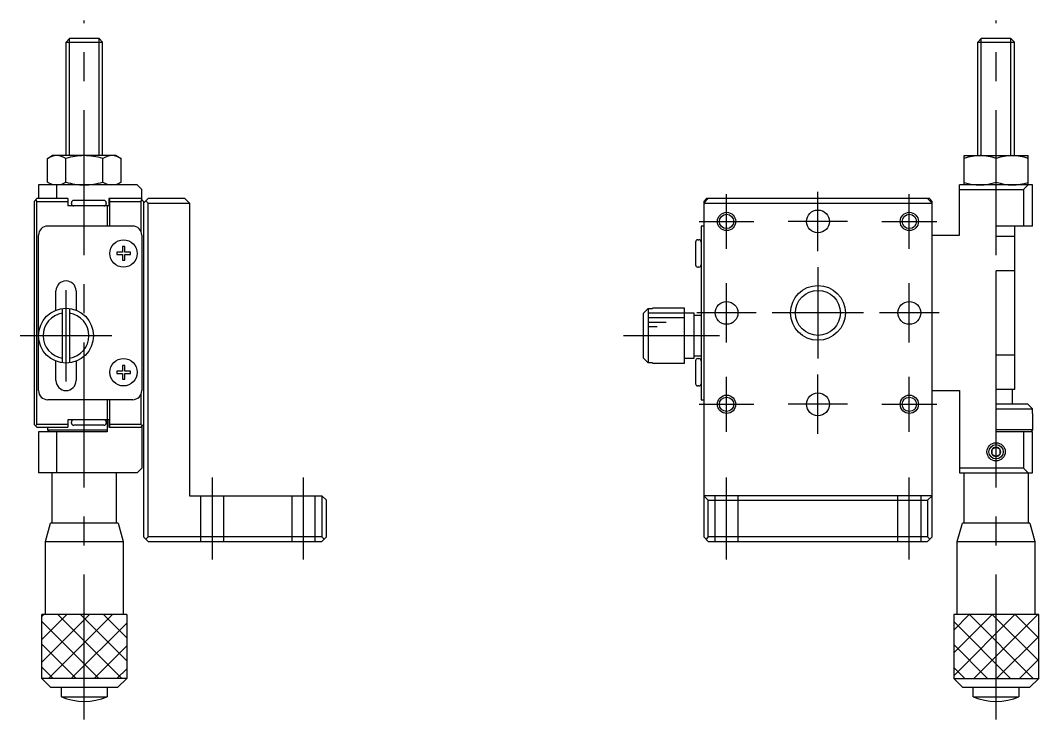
# Model space of a CAD drawing. Extents: x 0 to 268, y -8 to 202.
# Drawn here: x 156.3 to 267.7, y 66.8 to 143.2 of the extents above; entities that cross this region are included whole.
import ezdxf

# ---------------------------------------------------------------- set-up
doc = ezdxf.new("R2010")
doc.units = 0
doc.header["$LTSCALE"] = 0.5
doc.linetypes.add('CENTER', pattern=[50.8, 31.75, -6.35, 6.35, -6.35])
doc.linetypes.add('DASHED', pattern=[19.05, 12.7, -6.35])
for name, color, linetype in [('MSM_CENTER', 1, 'CENTER'), ('MSM_CONTINUOUS', 7, 'CONTINUOUS'), ('MSM_DASHED', 4, 'DASHED'), ('MSM_NARROW', 5, 'CONTINUOUS')]:
    doc.layers.add(name, color=color, linetype=linetype)

msp = doc.modelspace()

# ---------------------------------------------------------------- linework, layer by layer
at = {"layer": 'MSM_CENTER'}
for p, q in [((163.27, 66.75), (163.27, 143.25)), ((263.07, 66.75), (263.07, 143.25)), ((233.57, 118.25), (233.57, 124.25)), ((243.57, 118), (243.57, 124.5)), ((253.57, 118.25), (253.57, 124.25)), ((230.57, 121.25), (236.57, 121.25)), ((246.82, 121.25), (240.32, 121.25)), ((250.57, 121.25), (256.57, 121.25)), ((243.57, 116.25), (243.57, 106.25)), ((161.27, 103.75), (161.27, 113.75)), ((233.57, 108), (233.57, 114.5)), ((253.57, 108), (253.57, 114.5)), ((236.82, 111.25), (230.32, 111.25)), ((248.57, 111.25), (238.57, 111.25)), ((256.82, 111.25), (250.32, 111.25)), ((166.27, 108.75), (156.27, 108.75)), ((232.78, 108.75), (222.28, 108.75)), ((233.57, 98.25), (233.57, 104.25)), ((243.57, 98), (243.57, 104.5)), ((253.57, 98.25), (253.57, 104.25)), ((230.57, 101.25), (236.57, 101.25)), ((246.82, 101.25), (240.32, 101.25)), ((250.57, 101.25), (256.57, 101.25)), ((177.27, 93.25), (177.27, 84.25)), ((187.27, 84.25), (187.27, 93.25)), ((233.57, 84.25), (233.57, 93.25)), ((253.57, 84.25), (253.57, 93.25))]:
    msp.add_line(p, q, dxfattribs=at)
at = {"layer": 'MSM_CONTINUOUS'}
for p, q in [((161.65, 141.25), (161.27, 140.87)), ((161.27, 140.87), (165.27, 140.87)), ((161.27, 128.45), (161.27, 140.87)), ((164.9, 141.25), (161.65, 141.25)), ((165.27, 140.87), (164.9, 141.25)), ((165.27, 128.45), (165.27, 140.87)), ((261.45, 141.25), (261.07, 140.87)), ((261.07, 140.87), (265.07, 140.87)), ((261.07, 128.45), (261.07, 140.87)), ((264.7, 141.25), (261.45, 141.25)), ((265.07, 140.87), (264.7, 141.25)), ((265.07, 128.45), (265.07, 140.87)), ((159.23, 128.14), (159.77, 128.45)), ((166.77, 128.45), (159.77, 128.45)), ((166.77, 128.45), (167.32, 128.14)), ((259.57, 125.25), (259.57, 128.45)), ((259.57, 128.45), (266.57, 128.45)), ((266.57, 125.25), (266.57, 128.45)), ((159.23, 125.56), (159.23, 128.14)), ((161.25, 125.56), (161.25, 128.14)), ((165.3, 125.56), (165.3, 128.14)), ((167.32, 125.56), (167.32, 128.14)), ((263.07, 125.56), (263.07, 128.14)), ((169.07, 125.25), (158.27, 125.25)), ((158.27, 125.25), (158.27, 123.75)), ((159.77, 125.25), (159.23, 125.56)), ((160.32, 125.25), (160.24, 125.25)), ((160.27, 123.75), (160.27, 125.25)), ((167.32, 125.56), (166.77, 125.25)), ((169.07, 125.25), (169.57, 124.75)), ((259.07, 119.75), (259.07, 125.25)), ((267.07, 125.25), (259.07, 125.25)), ((266.07, 124.75), (266.57, 125.25)), ((267.07, 120.75), (267.07, 125.25)), ((157.77, 123.45), (158.07, 123.75)), ((161.47, 123.75), (158.07, 123.75)), ((161.47, 123.75), (161.47, 122.95)), ((169.47, 123.75), (165.97, 123.75)), ((165.97, 123.75), (165.97, 122.95)), ((166.07, 120.75), (166.07, 123.75)), ((169.77, 123.45), (169.47, 123.75)), ((169.57, 123.65), (169.57, 124.75)), ((169.77, 123.25), (170.27, 123.75)), ((174.27, 123.75), (170.27, 123.75)), ((174.27, 123.75), (174.77, 123.25)), ((231.57, 123.75), (231.07, 123.25)), ((231.07, 123.45), (231.38, 123.75)), ((255.78, 123.75), (231.38, 123.75)), ((256.07, 123.25), (255.57, 123.75)), ((255.78, 123.75), (256.07, 123.45)), ((259.07, 124.75), (266.07, 124.75)), ((266.07, 124.75), (266.07, 120.75)), ((157.77, 123.45), (157.77, 99.05)), ((157.92, 123.6), (158.07, 123.45)), ((158.07, 99.05), (158.07, 123.45)), ((158.07, 123.45), (161.47, 123.45)), ((165.97, 122.95), (161.47, 122.95)), ((161.87, 123.2), (161.87, 123.3)), ((165.42, 123.55), (162.12, 123.55)), ((165.67, 123.3), (165.67, 123.2)), ((165.77, 122.95), (165.77, 120.75)), ((166.07, 123.45), (169.47, 123.45)), ((169.47, 123.45), (169.62, 123.6)), ((169.47, 123.45), (169.47, 120.19)), ((169.77, 123.45), (169.77, 86.75)), ((170.27, 123.25), (170.02, 123.5)), ((170.27, 86.75), (170.27, 123.25)), ((170.27, 123.25), (174.77, 123.25)), ((174.77, 123.25), (174.77, 91.25)), ((231.07, 123.45), (231.07, 86.75)), ((231.07, 123.25), (256.07, 123.25)), ((231.32, 123.5), (231.22, 123.6)), ((255.93, 123.6), (255.82, 123.5)), ((256.07, 86.75), (256.07, 123.45)), ((168.57, 120.75), (159.27, 120.75)), ((230.78, 120.75), (230.78, 101.75)), ((231.07, 120.75), (230.78, 120.75)), ((263.07, 119.65), (263.07, 120.75)), ((267.07, 120.75), (263.07, 120.75)), ((265.07, 120.75), (265.07, 102.85)), ((158.27, 102.75), (158.27, 119.75)), ((169.57, 119.75), (169.57, 102.75)), ((256.07, 119.75), (259.07, 119.75)), ((263.07, 119.65), (265.07, 119.65)), ((167.45, 118.5), (167.45, 117.88)), ((167.7, 118.5), (167.45, 118.5)), ((167.7, 117.88), (167.7, 118.5)), ((230.18, 119), (230.18, 116.5)), ((230.43, 119.25), (230.53, 119.25)), ((166.82, 117.88), (166.82, 117.62)), ((167.45, 117.88), (166.82, 117.88)), ((166.82, 117.62), (167.45, 117.62)), ((167.45, 117.62), (167.45, 117)), ((168.32, 117.88), (167.7, 117.88)), ((167.7, 117), (167.7, 117.62)), ((167.7, 117.62), (168.32, 117.62)), ((168.32, 117.62), (168.32, 117.88)), ((167.45, 117), (167.7, 117)), ((230.53, 116.25), (230.43, 116.25)), ((263.07, 98.25), (263.07, 115.85)), ((265.07, 115.85), (263.07, 115.85)), ((160.17, 111.54), (160.17, 113.65)), ((162.37, 113.65), (162.37, 111.54)), ((160.87, 105.78), (160.87, 111.72)), ((161.67, 111.72), (161.67, 105.78)), ((224.47, 111.22), (224.97, 111.72)), ((224.97, 111.72), (224.97, 105.78)), ((224.97, 111.72), (225.47, 111.72)), ((225.47, 111.72), (225.47, 111.75)), ((228.97, 111.75), (225.47, 111.75)), ((228.97, 105.75), (228.97, 111.75)), ((224.47, 106.28), (224.47, 111.22)), ((228.97, 111.25), (229.97, 111.25)), ((229.97, 111.25), (229.97, 106.25)), ((229.97, 111), (230.78, 111)), ((160.17, 103.85), (160.17, 105.96)), ((162.37, 105.96), (162.37, 103.85)), ((224.97, 105.78), (224.47, 106.28)), ((229.97, 106.25), (228.97, 106.25)), ((230.78, 106.5), (229.97, 106.5)), ((230.18, 106), (230.18, 103.5)), ((230.43, 106.25), (230.53, 106.25)), ((263.07, 106.65), (265.07, 106.65)), ((167.45, 104.88), (166.82, 104.88)), ((166.82, 104.88), (166.82, 104.62)), ((167.7, 105.5), (167.45, 105.5)), ((167.45, 105.5), (167.45, 104.88)), ((167.7, 104.88), (167.7, 105.5)), ((168.32, 104.88), (167.7, 104.88)), ((168.32, 104.62), (168.32, 104.88)), ((225.47, 105.78), (224.97, 105.78)), ((225.47, 105.75), (225.47, 105.78)), ((225.47, 105.75), (228.97, 105.75)), ((166.82, 104.62), (167.45, 104.62)), ((167.45, 104.62), (167.45, 104)), ((167.45, 104), (167.7, 104)), ((167.7, 104.62), (168.32, 104.62)), ((167.7, 104), (167.7, 104.62)), ((230.53, 103.25), (230.43, 103.25)), ((256.07, 102.75), (259.07, 102.75)), ((259.07, 102.75), (259.07, 93.75)), ((265.07, 102.85), (263.07, 102.85)), ((264.82, 102.85), (264.82, 101.25)), ((168.57, 101.75), (159.27, 101.75)), ((165.77, 101.75), (165.77, 98.25)), ((166.07, 98.75), (166.07, 101.75)), ((169.47, 102.31), (169.47, 99.05)), ((230.78, 101.75), (231.07, 101.75)), ((266.54, 101.25), (263.07, 101.25)), ((263.07, 100.75), (267.04, 100.75)), ((267.04, 100.75), (266.54, 101.25)), ((267.04, 100.25), (267.04, 100.75)), ((165.97, 99.55), (161.47, 99.55)), ((161.47, 99.55), (161.47, 98.75)), ((161.87, 99.2), (161.87, 99.3)), ((165.67, 99.3), (165.67, 99.2)), ((165.97, 99.55), (165.97, 98.75)), ((267.07, 100.25), (267.04, 100.25)), ((267.07, 100.25), (267.07, 98.45)), ((158.07, 98.75), (157.77, 99.05)), ((158.07, 99.05), (157.92, 98.9)), ((161.47, 99.05), (158.07, 99.05)), ((158.07, 98.75), (161.47, 98.75)), ((165.77, 98.25), (158.27, 98.25)), ((158.27, 98.25), (158.27, 93.75)), ((159.27, 98.45), (159.27, 98.75)), ((159.27, 98.45), (165.77, 98.45)), ((159.47, 98.25), (159.27, 98.45)), ((160.27, 93.75), (160.27, 98.25)), ((165.42, 98.95), (162.12, 98.95)), ((165.97, 98.75), (169.47, 98.75)), ((169.47, 99.05), (166.07, 99.05)), ((169.47, 98.75), (169.77, 99.05)), ((169.62, 98.9), (169.47, 99.05)), ((169.57, 98.85), (169.57, 94.25)), ((267.07, 98.45), (263.07, 98.45)), ((267.07, 98.25), (263.07, 98.25)), ((266.07, 98.25), (266.07, 94.25)), ((267.07, 98.45), (266.87, 98.25)), ((267.07, 93.75), (267.07, 98.25)), ((263.07, 96.57), (262.62, 96.31)), ((262.62, 96.31), (262.62, 95.79)), ((263.52, 96.31), (263.07, 96.57)), ((263.52, 95.79), (263.52, 96.31)), ((262.62, 95.79), (263.07, 95.53)), ((263.07, 95.53), (263.52, 95.79)), ((169.07, 93.75), (158.27, 93.75)), ((159.77, 88.25), (159.77, 93.75)), ((166.77, 93.75), (166.77, 88.25)), ((169.57, 94.25), (169.07, 93.75)), ((266.07, 94.25), (259.07, 94.25)), ((259.07, 93.75), (267.07, 93.75)), ((259.57, 88.25), (259.57, 93.75)), ((266.57, 93.75), (266.07, 94.25)), ((266.57, 93.75), (266.57, 88.25)), ((174.77, 91.25), (189.27, 91.25)), ((189.27, 91.25), (189.77, 90.75)), ((189.27, 91.25), (189.27, 86.75)), ((189.77, 86.75), (189.77, 90.75)), ((256.07, 91.25), (231.07, 91.25)), ((231.07, 91.25), (231.57, 90.75)), ((231.57, 90.75), (255.57, 90.75)), ((231.57, 86.75), (231.57, 90.75)), ((255.57, 90.75), (256.07, 91.25)), ((255.57, 90.75), (255.57, 86.75)), ((159.02, 86.25), (159.57, 88.25)), ((166.97, 88.25), (159.57, 88.25)), ((166.97, 88.25), (167.52, 86.25)), ((258.82, 86.25), (259.38, 88.25)), ((266.77, 88.25), (259.38, 88.25)), ((266.77, 88.25), (267.32, 86.25)), ((159.02, 86.25), (167.52, 86.25)), ((159.02, 78.25), (159.02, 86.25)), ((167.52, 86.25), (167.52, 78.25)), ((170.27, 86.25), (169.77, 86.75)), ((170.02, 86.5), (170.27, 86.75)), ((189.27, 86.75), (170.27, 86.75)), ((170.27, 86.25), (189.27, 86.25)), ((189.77, 86.75), (189.27, 86.25)), ((189.27, 86.75), (189.52, 86.5)), ((231.07, 86.75), (231.57, 86.25)), ((231.57, 86.75), (231.32, 86.5)), ((255.57, 86.75), (231.57, 86.75)), ((231.57, 86.25), (255.57, 86.25)), ((255.57, 86.25), (256.07, 86.75)), ((255.82, 86.5), (255.57, 86.75)), ((258.82, 86.25), (267.32, 86.25)), ((258.82, 78.25), (258.82, 86.25)), ((267.32, 86.25), (267.32, 78.25)), ((158.62, 71.25), (158.62, 78.25)), ((167.92, 78.25), (158.62, 78.25)), ((167.92, 78.19), (167.87, 78.25)), ((167.92, 78.25), (167.92, 71.25)), ((267.73, 78.25), (258.43, 78.25)), ((258.43, 78.25), (258.43, 71.25)), ((267.73, 78.17), (267.64, 78.25)), ((267.73, 71.25), (267.73, 78.25)), ((167.92, 71.25), (158.62, 71.25)), ((159.62, 70.25), (158.62, 71.25)), ((166.92, 70.25), (159.62, 70.25)), ((160.77, 69.25), (160.77, 70.25)), ((165.77, 70.25), (165.77, 69.25)), ((167.92, 71.25), (166.92, 70.25)), ((258.43, 71.25), (267.73, 71.25)), ((259.43, 70.25), (258.43, 71.25)), ((266.73, 70.25), (259.43, 70.25)), ((260.57, 69.25), (260.57, 70.25)), ((265.57, 70.25), (265.57, 69.25)), ((267.73, 71.25), (266.73, 70.25)), ((160.77, 69.25), (165.77, 69.25)), ((260.57, 69.25), (265.57, 69.25))]:
    msp.add_line(p, q, dxfattribs=at)
for centre, radius in [((233.57, 121.25), 0.783), ((243.57, 121.25), 1.25), ((253.57, 121.25), 0.783), ((167.57, 117.75), 1.5), ((243.57, 111.25), 2.46), ((161.27, 108.75), 3), ((233.57, 111.25), 1.25), ((253.57, 111.25), 1.25), ((167.57, 104.75), 1.5), ((233.57, 101.25), 0.783), ((243.57, 101.25), 1.25), ((253.57, 101.25), 0.783), ((263.07, 96.05), 0.783)]:
    msp.add_circle(centre, radius, dxfattribs=at)
for centre, radius, start, end in [((160.32, 126.43), 2.02, 92.021, 122.3632), ((160.18, 126.46), 1.99, 57.4197, 88.1961), ((163.36, 121.22), 7.23, 90.6651, 106.9228), ((163.22, 121.41), 7.04, 72.8551, 89.557), ((166.38, 126.43), 2.02, 92.0278, 122.3564), ((166.25, 126.47), 1.98, 57.3018, 88.314), ((261.4, 122.97), 5.48, 90.8013, 109.4549), ((261.27, 123.06), 5.39, 70.3758, 89.368), ((264.9, 122.97), 5.48, 90.8013, 109.4549), ((264.77, 123.06), 5.39, 70.3766, 89.3673), ((160.3, 127.23), 1.98, 237.3018, 268.314), ((160.15, 127.31), 2.07, 274.7351, 302.19), ((163.33, 132.32), 7.07, 252.888, 269.5241), ((163.18, 132.54), 7.29, 270.7368, 286.8512), ((166.38, 127.29), 2.04, 237.7671, 267.8486), ((166.23, 127.27), 2.02, 272.021, 302.3632), ((261.25, 130.73), 5.48, 252.2333, 289.4558), ((264.88, 130.64), 5.39, 250.3766, 288.2854), ((162.12, 123.3), 0.25, 90, 180), ((162.12, 123.2), 0.25, 180, 270), ((165.42, 123.3), 0.25, 0, 90), ((165.42, 123.2), 0.25, 270, 0), ((159.27, 119.75), 1, 90, 180), ((168.57, 119.75), 1, 0, 90), ((230.43, 119), 0.25, 90, 180), ((230.53, 119), 0.25, 0, 90), ((230.43, 116.5), 0.25, 180, 270), ((230.53, 116.5), 0.25, 270, 0), ((161.27, 113.65), 1.1, 0, 180), ((161.27, 108.75), 2.5, 99.2069, 260.7931), ((161.27, 108.75), 2.5, 279.2069, 80.7931), ((230.43, 106), 0.25, 90, 180), ((230.53, 106), 0.25, 0, 90), ((161.27, 103.85), 1.1, 180, 0), ((159.27, 102.75), 1, 180, 270), ((168.57, 102.75), 1, 270, 0), ((230.43, 103.5), 0.25, 180, 270), ((230.53, 103.5), 0.25, 270, 0), ((162.12, 99.3), 0.25, 90, 180), ((162.12, 99.2), 0.25, 180, 270), ((165.42, 99.3), 0.25, 0, 90), ((165.42, 99.2), 0.25, 270, 0), ((263.07, 96.05), 0.5, 154.1581, 205.842), ((263.07, 96.05), 0.5, 94.1581, 145.842), ((263.07, 96.05), 0.5, 34.1581, 85.842), ((263.07, 96.05), 0.5, 334.1581, 25.842), ((263.07, 96.05), 0.5, 214.1581, 265.842), ((263.07, 96.05), 0.5, 274.1581, 325.842), ((163.27, 75.25), 6.5, 247.3801, 292.6199), ((263.07, 75.25), 6.5, 247.3801, 292.6199)]:
    msp.add_arc(centre, radius, start, end, dxfattribs=at)
at = {"layer": 'MSM_DASHED'}
for p, q in [((176.02, 86.25), (176.02, 91.25)), ((178.52, 91.25), (178.52, 86.25)), ((186.02, 86.25), (186.02, 91.25)), ((188.52, 91.25), (188.52, 86.25)), ((232.32, 86.25), (232.32, 91.25)), ((234.82, 91.25), (234.82, 86.25)), ((252.32, 86.25), (252.32, 91.25)), ((254.82, 91.25), (254.82, 86.25))]:
    msp.add_line(p, q, dxfattribs=at)
at = {"layer": 'MSM_NARROW'}
for p, q in [((161.65, 128.45), (161.65, 141.25)), ((164.9, 128.45), (164.9, 141.25)), ((261.45, 128.45), (261.45, 141.25)), ((264.7, 128.45), (264.7, 141.25)), ((224.97, 111.25), (228.97, 111.25)), ((224.97, 110.75), (228.97, 110.75)), ((224.97, 110.25), (226.97, 110.25)), ((224.97, 109.75), (225.97, 109.75)), ((163.85, 78.25), (158.62, 73.02)), ((161.35, 78.25), (158.62, 75.52)), ((158.85, 78.25), (158.62, 78.02)), ((166.35, 78.25), (159.35, 71.25)), ((167.37, 71.25), (160.37, 78.25)), ((167.92, 73.19), (162.87, 78.25)), ((167.92, 75.69), (165.37, 78.25)), ((265.13, 78.25), (258.43, 71.55)), ((262.63, 78.25), (258.43, 74.05)), ((260.13, 78.25), (258.43, 76.55)), ((267.14, 71.25), (260.14, 78.25)), ((267.63, 78.25), (260.63, 71.25)), ((267.73, 73.17), (262.64, 78.25)), ((267.73, 75.67), (265.14, 78.25)), ((164.87, 71.25), (158.62, 77.49)), ((167.92, 77.32), (161.85, 71.25)), ((264.64, 71.25), (258.43, 77.47)), ((267.73, 75.85), (263.13, 71.25)), ((162.37, 71.25), (158.62, 74.99)), ((167.92, 74.82), (164.35, 71.25)), ((262.14, 71.25), (258.43, 74.97)), ((159.87, 71.25), (158.62, 72.49)), ((259.64, 71.25), (258.43, 72.47)), ((267.73, 73.35), (265.63, 71.25)), ((167.92, 72.32), (166.85, 71.25))]:
    msp.add_line(p, q, dxfattribs=at)
for centre, radius in [((233.57, 121.25), 1), ((253.57, 121.25), 1), ((243.57, 111.25), 3), ((233.57, 101.25), 1), ((253.57, 101.25), 1), ((263.07, 96.05), 1)]:
    msp.add_circle(centre, radius, dxfattribs=at)

doc.saveas('drawing.dxf')
